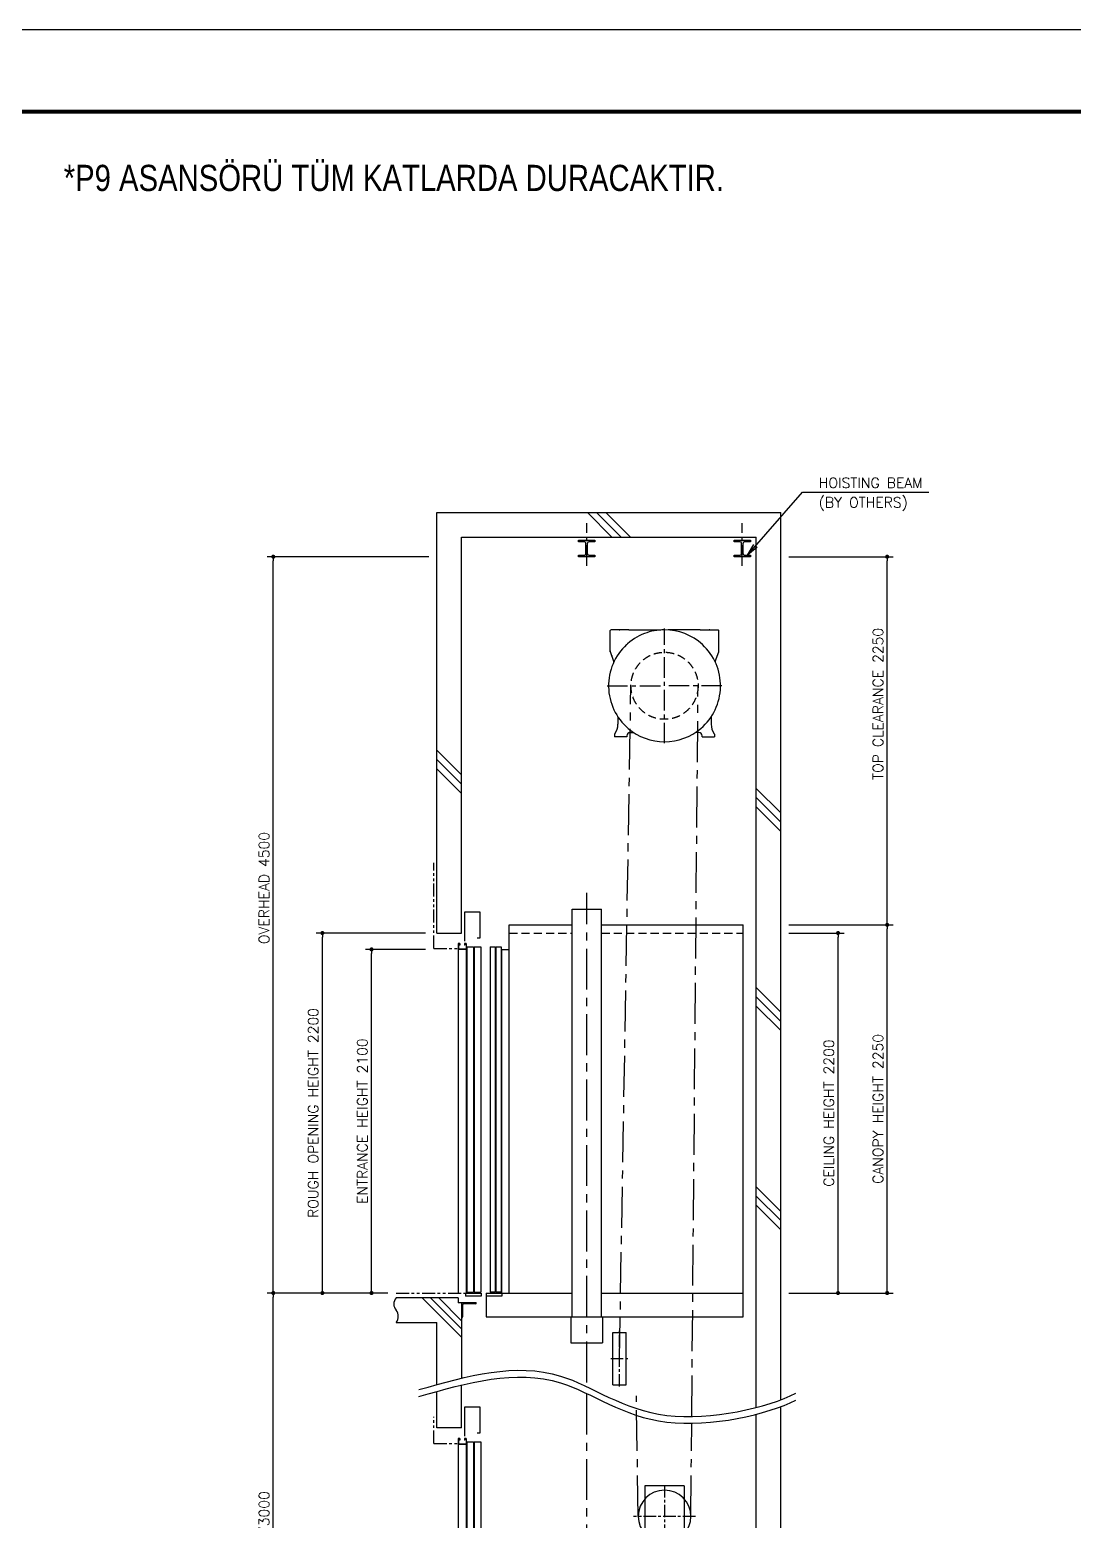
# Model space of a CAD drawing. Header units: millimetres. Extents: x -106996 to 276536, y -21995 to 37993.
# Drawn here: x 29253 to 35626, y -9108 to 0 of the extents above; entities that cross this region are included whole.
import ezdxf

# ---------------------------------------------------------------- set-up
doc = ezdxf.new("R2010")
doc.units = ezdxf.units.MM
doc.header["$LTSCALE"] = 100
for name, pattern in [('CENTERX2', [4, 2.5, -0.5, 0.5, -0.5]), ('DASHED', [0.75, 0.5, -0.25]), ('PHANTOM2', [31.75, 15.875, -3.175, 3.175, -3.175, 3.175, -3.175])]:
    doc.linetypes.add(name, pattern=pattern)
doc.layers.get('0').update_dxf_attribs({"color": 3})
for name, color, linetype in [('BUILDING', 3, 'Continuous'), ('CAR', 6, 'Continuous'), ('CENTER-LINE', 7, 'CENTERX2'), ('CWT', 1, 'Continuous'), ('DIM', 2, 'Continuous'), ('DOOR', 7, 'Continuous'), ('FRAME', 5, 'Continuous'), ('OTHERS', 4, 'Continuous'), ('TRACTION-MACHINE', 2, 'Continuous'), ('W-DASHED-LINE', 111, 'PHANTOM2')]:
    doc.layers.add(name, color=color, linetype=linetype)
doc.styles.add('MAHAL', font='arial.ttf', dxfattribs={"width": 0.8})
doc.styles.get("Standard").update_dxf_attribs({"font": 'romans.shx', "bigfont": 'bigfont.shx'})
doc.dimstyles.new('1-50IN', dxfattribs={"dimscale": 25, "dimtxt": 2.5, "dimasz": 1, "dimexe": 1.5, "dimexo": 2, "dimgap": 1, "dimtad": 3, "dimdsep": 46, "dimtxsty": 'Standard', "dimblk1": 'DOT', "dimblk2": 'DOT', "dimsah": 1, "dimcen": 0.09, "dimclrd": 256, "dimclre": 256, "dimclrt": 256, "dimadec": 0, "dimazin": 0, "dimtfac": 1, "dimtmove": 0, "dimatfit": 3, "dimldrblk": 'DOT', "dimfxl": 0, "dimtolj": 1, "dimtzin": 0, "dimarcsym": 0})
doc.dimstyles.new('1-50IN-ARROW', dxfattribs={"dimscale": 25, "dimtxt": 2.5, "dimasz": 3, "dimexe": 1.5, "dimexo": 2, "dimgap": 1, "dimtad": 3, "dimdsep": 46, "dimtxsty": 'Standard', "dimblk1": 'OPEN', "dimblk2": 'OPEN', "dimsah": 1, "dimcen": 0.09, "dimclrd": 256, "dimclre": 256, "dimclrt": 256, "dimadec": 0, "dimazin": 0, "dimtfac": 1, "dimtmove": 0, "dimatfit": 3, "dimldrblk": 'OPEN', "dimfxl": 0, "dimtolj": 1, "dimtzin": 0, "dimarcsym": 0})

# ---------------------------------------------------------------- blocks, each defined once
blk = doc.blocks.new('SWALL2')
at = {"layer": 'BUILDING'}
for p, q in [((130, 150), (-250, 150)), ((-89.6, 150), (150, -89.6)), ((-39.6, 150), (150, -39.6)), ((10.4, 150), (150, 10.4)), ((130, 150), (130, 120)), ((150, 120), (130, 120)), ((150, 120), (150, -340.5)), ((240, 120), (150, 120)), ((150, 120), (150, 30)), ((156, 105.5), (156, 34)), ((236, 114), (164.5, 114)), ((240, 120), (240, 118)), ((-250, 0), (0, 0)), ((0, -379.6), (0, 0)), ((150, 30), (152, 30)), ((0, -645), (0, -421.2)), ((150, -645), (150, -382.2)), ((150, -645), (0, -645))]:
    blk.add_line(p, q, dxfattribs=at)
for centre, radius, start, end in [((-205.3, 112.5), 58.3, 139.98603, 220.01397), ((164.5, 105.5), 8.5, 90, 180), ((236, 118), 4, 270, 0), ((-294.7, 37.5), 58.3, 319.98603, 40.01397), ((152, 34), 4, 270, 0)]:
    blk.add_arc(centre, radius, start, end, dxfattribs=at)
blk = doc.blocks.new('SDOOR_HH2100W')
at = {"layer": 'DOOR', "ltscale": 170}
for p, q in [((-7, 2328), (-102, 2328)), ((-102, 2328), (-102, 2150)), ((-7, 2170), (-7, 2328)), ((-24, 2170), (-7, 2170)), ((-96, 0), (-96, -20)), ((0, 0), (0, -20)), ((0, -20), (-96, -20))]:
    blk.add_line(p, q, dxfattribs=at)
at = {"layer": 'DOOR'}
for p, q in [((-87, 2115), (-87, 5)), ((-87, 2115), (-47, 2115)), ((-47, 2115), (-47, 5)), ((-43, 2115), (-43, 5)), ((-43, 2115), (-3, 2115)), ((-3, 2115), (-3, 5)), ((-96, 0), (0, 0)), ((-87, 5), (-47, 5)), ((-43, 5), (-3, 5))]:
    blk.add_line(p, q, dxfattribs=at)
at = {"layer": 'OTHERS', "ltscale": 60}
for p, q in [((-141, 2135), (-141, 0)), ((-139.4, 2133.4), (-139.4, 2101.6)), ((-132.6, 2133.4), (-132.6, 2125)), ((-131, 2125), (-132.6, 2125)), ((-131, 2135), (-131, 2125)), ((-101, 2135), (-101, 2125)), ((-99.4, 2125), (-101, 2125))]:
    blk.add_line(p, q, dxfattribs=at)
at = {"layer": 'OTHERS', "ltscale": 150}
for p, q in [((-131, 2135), (-141, 2135)), ((-91, 2100), (-141, 2100)), ((-132.6, 2133.4), (-139.4, 2133.4)), ((-92.6, 2101.6), (-139.4, 2101.6))]:
    blk.add_line(p, q, dxfattribs=at)
at = {"layer": 'OTHERS', "ltscale": 25}
for p, q in [((-91, 2135), (-101, 2135)), ((-99.4, 2133.4), (-99.4, 2125)), ((-92.6, 2133.4), (-99.4, 2133.4)), ((-92.6, 2133.4), (-92.6, 2101.6)), ((-91, 2135), (-91, 0))]:
    blk.add_line(p, q, dxfattribs=at)
blk = doc.blocks.new('SDOOR2_HH2100W')
at = {"layer": 'CAR'}
for p, q in [((96, 2100), (141, 2100)), ((96, 0), (96, 2100)), ((0, -20), (0, -145))]:
    blk.add_line(p, q, dxfattribs=at)
at = {"layer": 'CAR', "ltscale": 170}
for p, q in [((0, 0), (0, -20)), ((96, 0), (96, -20)), ((96, -20), (0, -20))]:
    blk.add_line(p, q, dxfattribs=at)
at = {"layer": 'DOOR'}
for p, q in [((24, 2115), (24, 5)), ((24, 2115), (56, 2115)), ((56, 2115), (56, 5)), ((60, 2115), (60, 5)), ((60, 2115), (92, 2115)), ((92, 2115), (92, 5)), ((56, 5), (24, 5)), ((92, 5), (60, 5))]:
    blk.add_line(p, q, dxfattribs=at)
blk = doc.blocks.new('WAVE')
at = {"layer": 'BUILDING'}
for points in [[(-109.4, 10.7), (184.3, 94.6), (688.2, 238.6), (1305.4, -259.3), (2009, -99.4), (2175.6, -11.3)], [(-109.4, -30.9), (184.3, 53), (688.2, 197), (1305.4, -300.9), (2009, -141), (2175.6, -52.9)]]:
    blk.add_open_spline(points, degree=3, knots=[0, 0, 0, 0, 172.429057, 295.895167, 418.224694, 418.224694, 418.224694, 418.224694], dxfattribs=at)
blk = doc.blocks.new('SCWT')
at = {"layer": 'CENTER-LINE'}
blk.add_line((-161, 2325), (-171.7, 3061.3), dxfattribs=at)
at = {"layer": 'CENTER-LINE', "ltscale": 0.3}
for p, q in [((0, 2515.2), (0, 2134.8)), ((186, 2325), (-190.6, 2325)), ((188.3, 2325), (-188.3, 2325))]:
    blk.add_line(p, q, dxfattribs=at)
at = {"layer": 'CWT'}
for p, q in [((-120, 2511), (-120, 1993)), ((120, 2511), (-120, 2511)), ((120, 2511), (120, 1993)), ((-325, 2145), (-325, 125)), ((-325, 2145), (-120, 2145)), ((120, 2145), (325, 2145)), ((325, 2145), (325, 125)), ((120, 1993), (-120, 1993)), ((-325, 125), (-25, 125)), ((-125, 125), (0, 125)), ((-115, 125), (-115, 0)), ((125, 125), (0, 125)), ((325, 125), (25, 125)), ((115, 125), (115, 0)), ((-115, 0), (115, 0))]:
    blk.add_line(p, q, dxfattribs=at)
blk.add_ellipse((0, 2325), major_axis=(161, 0), ratio=0.993892, start_param=-1.570796, end_param=4.712389, dxfattribs=at)
blk = doc.blocks.new('STR')
at = {"layer": 'CENTER-LINE', "ltscale": 0.5}
for p, q in [((0, -350.5), (0, 350.5)), ((-350.5, 0), (0, 0)), ((350.5, 0), (0, 0))]:
    blk.add_line(p, q, dxfattribs=at)
at = {"layer": 'TRACTION-MACHINE'}
for p, q in [((-332, 213.5), (-332, 337)), ((-218, 342), (-327, 342)), ((-218, 342), (-22.1, 342)), ((218, 342), (22.1, 342)), ((218, 342), (327, 342)), ((332, 213.5), (332, 337)), ((-309.7, 148.6), (-330.8, 206.6)), ((309.7, 148.6), (330.8, 206.6)), ((-285, -190.5), (-285, -235)), ((285, -190.5), (285, -235)), ((-305, -296), (-305, -311)), ((-230, -311), (-305, -311)), ((-230, -305), (-230, -311)), ((-210, -285), (-189, -285)), ((210, -285), (189, -285)), ((230, -311), (230, -305)), ((230, -311), (305, -311)), ((305, -296), (305, -311))]:
    blk.add_line(p, q, dxfattribs=at)
at = {"layer": 'TRACTION-MACHINE', "linetype": 'DASHED'}
blk.add_circle((0, 0), 205, dxfattribs=at)
at = {"layer": 'TRACTION-MACHINE'}
for centre, radius, start, end in [((-327, 337), 5, 90, 180), ((0, 0), 342, 111.02796, 134.21313), ((0, 0), 342, 90, 111.02796), ((0, 0), 342, 47.37217, 90), ((327, 337), 5, 0, 90), ((0, 0), 342, 132.62783, 229.5778), ((-312, 213.5), 20, 180, 200), ((0, 0), 342, 310.4222, 47.37217), ((312, 213.5), 20, 340, 0), ((-314.4, 146.9), 5, 334.95348, 20), ((314.4, 146.9), 5, 160, 205.04652), ((-385, -234.4), 100, 324.04943, 0), ((-290, -190.5), 5, 0, 33.30756), ((0, 0), 342, 229.5778, 270), ((0, 0), 342, 270, 310.4222), ((290, -190.5), 5, 146.69244, 180), ((385, -234.4), 100, 180, 215.95057), ((-300, -296), 5, 144.04943, 180), ((-210, -305), 20, 90, 180), ((210, -305), 20, 0, 90), ((300, -296), 5, 0, 35.95057)]:
    blk.add_arc(centre, radius, start, end, dxfattribs=at)
for p in [(-275, 342), (275, 342), (-332, 210), (-322, 182.5)]:
    blk.add_point(p, dxfattribs=at)
blk = doc.blocks.new('SRS')
at = {"layer": 'CENTER-LINE', "ltscale": 0.3}
for p, q in [((0, -170), (0, 170)), ((-53.5, 0), (53.5, 0))]:
    blk.add_line(p, q, dxfattribs=at)
at = {"layer": 'OTHERS'}
for p, q in [((-41.5, 160), (41.5, 160)), ((-41.5, -160), (-41.5, 160)), ((41.5, -160), (41.5, 160)), ((-41.5, -160), (41.5, -160))]:
    blk.add_line(p, q, dxfattribs=at)
blk = doc.blocks.new('SHB1')
at = {"layer": 'CENTER-LINE', "ltscale": 0.5}
blk.add_line((0, -55), (0, 204), dxfattribs=at)
at = {"layer": 'OTHERS'}
for p, q in [((-50, 100), (50, 100)), ((-50, 90), (-50, 100)), ((50, 100), (50, 90)), ((-12, 90), (-50, 90)), ((-50, 10), (-12, 10)), ((-50, 0), (-50, 10)), ((50, 0), (-50, 0)), ((-5, 17), (-5, 83)), ((5, 17), (5, 83)), ((50, 90), (12, 90)), ((12, 10), (50, 10)), ((50, 10), (50, 0))]:
    blk.add_line(p, q, dxfattribs=at)
for centre, start, end in [((-12, 83), 0, 90), ((-12, 17), 270, 0), ((12, 83), 90, 180), ((12, 17), 180, 270)]:
    blk.add_arc(centre, 7, start, end, dxfattribs=at)
blk = doc.blocks.new('_OPEN')
at = {"color": 0, "linetype": 'ByBlock'}
for p, q in [((-1, 0.17), (0, 0)), ((0, 0), (-1, -0.17)), ((0, 0), (-1, 0))]:
    blk.add_line(p, q, dxfattribs=at)
blk = doc.blocks.new('_DOT')
at = {"color": 0, "linetype": 'ByBlock'}
blk.add_line((-0.5, 0), (-1, 0), dxfattribs=at)
at = {"color": 0, "linetype": 'ByBlock', "const_width": 0.5}
blk.add_lwpolyline([(-0.25, 0, 1), (0.25, 0, 1)], format="xyb", close=True, dxfattribs=at)
blk = doc.blocks.new('*D259')
at = {"layer": 'DEFPOINTS', "color": 0, "transparency": 16777216}
for p in [(30740, -7720), (31490, -7720), (31490, -10745)]:
    blk.add_point(p, dxfattribs=at)
at = {"layer": 'DIM', "lineweight": -2, "transparency": 16777216}
for p, q in [((31440, -7720), (30702.5, -7720)), ((30740, -10720), (30740, -7745)), ((31440, -10745), (30702.5, -10745))]:
    blk.add_line(p, q, dxfattribs=at)
at = {"layer": 'DIM', "lineweight": -2, "transparency": 16777216, "xscale": 25, "yscale": 25, "zscale": 25}
for p, rotation in [((30740, -7720), 90), ((30740, -10745), 270)]:
    blk.add_blockref('_DOT', p, dxfattribs=dict(at, rotation=rotation))
at = {"layer": 'DIM', "transparency": 16777216, "insert": (30683.8, -9232.5), "char_height": 62.5, "attachment_point": 5, "rotation": 90}
blk.add_mtext('\\A1;TRAVEL 73000', dxfattribs=at)
blk = doc.blocks.new('*D260')
at = {"layer": 'DEFPOINTS', "color": 0, "transparency": 16777216}
for p in [(31340, -5620), (31720, -5620), (31490, -7720)]:
    blk.add_point(p, dxfattribs=at)
at = {"layer": 'DIM', "lineweight": -2, "transparency": 16777216}
for p, q in [((31670, -5620), (31302.5, -5620)), ((31340, -7695), (31340, -5645)), ((31440, -7720), (31302.5, -7720))]:
    blk.add_line(p, q, dxfattribs=at)
at = {"layer": 'DIM', "lineweight": -2, "transparency": 16777216, "xscale": 25, "yscale": 25, "zscale": 25}
for p, rotation in [((31340, -5620), 90), ((31340, -7720), 270)]:
    blk.add_blockref('_DOT', p, dxfattribs=dict(at, rotation=rotation))
at = {"layer": 'DIM', "transparency": 16777216, "insert": (31283.8, -6670), "char_height": 62.5, "attachment_point": 5, "rotation": 90}
blk.add_mtext('\\A1;ENTRANCE HEIGHT 2100', dxfattribs=at)
blk = doc.blocks.new('*D261')
at = {"layer": 'DEFPOINTS', "color": 0, "transparency": 16777216}
for p in [(31040, -5520), (31720, -5520), (31490, -7720)]:
    blk.add_point(p, dxfattribs=at)
at = {"layer": 'DIM', "lineweight": -2, "transparency": 16777216}
for p, q in [((31670, -5520), (31002.5, -5520)), ((31040, -7695), (31040, -5545)), ((31440, -7720), (31002.5, -7720))]:
    blk.add_line(p, q, dxfattribs=at)
at = {"layer": 'DIM', "lineweight": -2, "transparency": 16777216, "xscale": 25, "yscale": 25, "zscale": 25}
for p, rotation in [((31040, -5520), 90), ((31040, -7720), 270)]:
    blk.add_blockref('_DOT', p, dxfattribs=dict(at, rotation=rotation))
at = {"layer": 'DIM', "transparency": 16777216, "insert": (30983.8, -6620), "char_height": 62.5, "attachment_point": 5, "rotation": 90}
blk.add_mtext('\\A1;ROUGH OPENING HEIGHT 2200', dxfattribs=at)
blk = doc.blocks.new('*D262')
at = {"layer": 'DEFPOINTS', "color": 0, "transparency": 16777216}
for p in [(30740, -3220), (31740, -3220), (31490, -7720)]:
    blk.add_point(p, dxfattribs=at)
at = {"layer": 'DIM', "lineweight": -2, "transparency": 16777216}
for p, q in [((31690, -3220), (30702.5, -3220)), ((30740, -7695), (30740, -3245)), ((31440, -7720), (30702.5, -7720))]:
    blk.add_line(p, q, dxfattribs=at)
at = {"layer": 'DIM', "lineweight": -2, "transparency": 16777216, "xscale": 25, "yscale": 25, "zscale": 25}
for p, rotation in [((30740, -3220), 90), ((30740, -7720), 270)]:
    blk.add_blockref('_DOT', p, dxfattribs=dict(at, rotation=rotation))
at = {"layer": 'DIM', "transparency": 16777216, "insert": (30683.8, -5245), "char_height": 62.5, "attachment_point": 5, "rotation": 90}
blk.add_mtext('\\A1;OVERHEAD 4500', dxfattribs=at)
blk = doc.blocks.new('*D263')
at = {"layer": 'DEFPOINTS', "color": 0, "transparency": 16777216}
for p in [(33840, -5520), (34190, -5520), (33840, -7720)]:
    blk.add_point(p, dxfattribs=at)
at = {"layer": 'DIM', "lineweight": -2, "transparency": 16777216}
for p, q in [((33890, -5520), (34227.5, -5520)), ((34190, -7695), (34190, -5545)), ((33890, -7720), (34227.5, -7720))]:
    blk.add_line(p, q, dxfattribs=at)
at = {"layer": 'DIM', "lineweight": -2, "transparency": 16777216, "xscale": 25, "yscale": 25, "zscale": 25}
for p, rotation in [((34190, -5520), 90), ((34190, -7720), 270)]:
    blk.add_blockref('_DOT', p, dxfattribs=dict(at, rotation=rotation))
at = {"layer": 'DIM', "transparency": 16777216, "insert": (34133.8, -6620), "char_height": 62.5, "attachment_point": 5, "rotation": 90}
blk.add_mtext('\\A1;CEILING HEIGHT 2200', dxfattribs=at)
blk = doc.blocks.new('*D264')
at = {"layer": 'DEFPOINTS', "color": 0, "transparency": 16777216}
for p in [(33840, -5470), (34490, -5470), (33840, -7720)]:
    blk.add_point(p, dxfattribs=at)
at = {"layer": 'DIM', "lineweight": -2, "transparency": 16777216}
for p, q in [((33890, -5470), (34527.5, -5470)), ((34490, -7695), (34490, -5495)), ((33890, -7720), (34527.5, -7720))]:
    blk.add_line(p, q, dxfattribs=at)
at = {"layer": 'DIM', "lineweight": -2, "transparency": 16777216, "xscale": 25, "yscale": 25, "zscale": 25}
for p, rotation in [((34490, -5470), 90), ((34490, -7720), 270)]:
    blk.add_blockref('_DOT', p, dxfattribs=dict(at, rotation=rotation))
at = {"layer": 'DIM', "transparency": 16777216, "insert": (34433.8, -6595), "char_height": 62.5, "attachment_point": 5, "rotation": 90}
blk.add_mtext('\\A1;CANOPY HEIGHT 2250', dxfattribs=at)
blk = doc.blocks.new('*D265')
at = {"layer": 'DEFPOINTS', "color": 0, "transparency": 16777216}
for p in [(33840, -3220), (34490, -3220), (33840, -5470)]:
    blk.add_point(p, dxfattribs=at)
at = {"layer": 'DIM', "lineweight": -2, "transparency": 16777216}
for p, q in [((33890, -3220), (34527.5, -3220)), ((34490, -5445), (34490, -3245)), ((33890, -5470), (34527.5, -5470))]:
    blk.add_line(p, q, dxfattribs=at)
at = {"layer": 'DIM', "lineweight": -2, "transparency": 16777216, "xscale": 25, "yscale": 25, "zscale": 25}
for p, rotation in [((34490, -3220), 90), ((34490, -5470), 270)]:
    blk.add_blockref('_DOT', p, dxfattribs=dict(at, rotation=rotation))
at = {"layer": 'DIM', "transparency": 16777216, "insert": (34433.8, -4120), "char_height": 62.5, "attachment_point": 5, "rotation": 90}
blk.add_mtext('\\A1;TOP CLEARANCE 2250', dxfattribs=at)
blk = doc.blocks.new('SHB2')
at = {"layer": 'CENTER-LINE', "ltscale": 0.5}
blk.add_line((0, -55), (0, 204), dxfattribs=at)
at = {"layer": 'OTHERS'}
for p, q in [((-50, 100), (50, 100)), ((-50, 90), (-50, 100)), ((50, 100), (50, 90)), ((-12, 90), (-50, 90)), ((-50, 10), (-12, 10)), ((-50, 0), (-50, 10)), ((50, 0), (-50, 0)), ((-5, 17), (-5, 83)), ((5, 17), (5, 83)), ((50, 90), (12, 90)), ((12, 10), (50, 10)), ((50, 10), (50, 0))]:
    blk.add_line(p, q, dxfattribs=at)
for centre, start, end in [((-12, 83), 0, 90), ((-12, 17), 270, 0), ((12, 83), 90, 180), ((12, 17), 180, 270)]:
    blk.add_arc(centre, 7, start, end, dxfattribs=at)
at = {"layer": 'DIM', "char_height": 62.5, "attachment_point": 4}
for s, insert in [('HOISTING BEAM', (467.2, 451.2)), ('(BY OTHERS)', (467.2, 321.5))]:
    blk.add_mtext(s, dxfattribs=dict(at, insert=insert))
at = {"layer": 'DIM', "annotation_type": 0, "has_hookline": 1, "hookline_direction": 0, "text_width": 671.4}
blk.add_leader([(31, 10), (367.2, 394.9), (442.2, 394.9)], dimstyle='1-50IN-ARROW', dxfattribs=at)

msp = doc.modelspace()

# ---------------------------------------------------------------- linework, layer by layer
at = {"layer": 'BUILDING'}
for p, q in [((31740.000004, -5519.9999906), (31740.000004, -2949.9999906)), ((31740.000004, -2949.9999906), (33840.000004, -2949.9999906)), ((32808.430004, -3099.9999906), (32658.430004, -2949.9999906)), ((32865.000004, -3099.9999906), (32715.000004, -2949.9999906)), ((32921.570004, -3099.9999906), (32771.570004, -2949.9999906)), ((33840.000004, -8372.7799906), (33840.000004, -2949.9999906)), ((31890.000004, -5519.9999906), (31890.000004, -3099.9999906)), ((31890.000004, -3099.9999906), (33690.000004, -3099.9999906)), ((33690.000004, -8419.9399906), (33690.000004, -3099.9999906)), ((31740.000004, -4403.4299906), (31890.000004, -4553.4299906)), ((31740.000004, -4459.9999906), (31890.000004, -4609.9999906)), ((31740.000004, -4516.5699906), (31890.000004, -4666.5699906)), ((33690.000004, -4635.9149906), (33840.000004, -4785.9149906)), ((33690.000004, -4692.4849906), (33840.000004, -4842.4849906)), ((33690.000004, -4749.0549906), (33840.000004, -4899.0549906)), ((31740.000004, -5519.9999906), (31890.000004, -5519.9999906)), ((33690.000004, -5853.3999906), (33840.000004, -6003.3999906)), ((33690.000004, -5909.9699906), (33840.000004, -6059.9699906)), ((33690.000004, -5966.5399906), (33840.000004, -6116.5399906)), ((33690.000004, -7070.8849906), (33840.000004, -7220.8849906)), ((33690.000004, -7127.4549906), (33840.000004, -7277.4549906)), ((33690.000004, -7184.0249906), (33840.000004, -7334.0249906)), ((33690.000004, -12494.9999906), (33690.000004, -8461.5499906)), ((33840.000004, -12644.9999906), (33840.000004, -8414.3899906))]:
    msp.add_line(p, q, dxfattribs=at)
at = {"layer": 'CAR'}
for p, q in [((32565.000004, -7864.9999906), (32565.000004, -5374.9999906)), ((32565.000004, -5374.9999906), (32745.000004, -5374.9999906)), ((32745.000004, -7864.9999906), (32745.000004, -5374.9999906)), ((32181.000004, -5469.9999906), (32565.000004, -5469.9999906)), ((32181.000004, -7719.9999906), (32181.000004, -5469.9999906)), ((32745.000004, -5469.9999906), (33611.000004, -5469.9999906)), ((33611.000004, -7864.9999906), (33611.000004, -5469.9999906)), ((32040.000004, -7719.9999906), (32565.000004, -7719.9999906)), ((32745.000004, -7719.9999906), (33611.000004, -7719.9999906)), ((32040.000004, -7864.9999906), (33611.000004, -7864.9999906)), ((32558.500004, -7864.9999906), (32558.500004, -8024.9999906)), ((32751.500004, -7864.9999906), (32751.500004, -8024.9999906)), ((32558.500004, -8024.9999906), (32751.500004, -8024.9999906))]:
    msp.add_line(p, q, dxfattribs=at)
at = {"layer": 'CAR', "linetype": 'DASHED'}
for p, q in [((32181.000004, -5519.9999906), (32565.000004, -5519.9999906)), ((32745.000004, -5519.9999906), (33611.000004, -5519.9999906))]:
    msp.add_line(p, q, dxfattribs=at)
at = {"layer": 'CENTER-LINE'}
for p, q in [((32855.000004, -8120.9999906), (32925.000004, -4008.9999906)), ((33296.2707293, -8474.9199906), (33335.000004, -4008.9999906)), ((32655.000004, -8265.9799906), (32655.000004, -5274.9999906)), ((32655.000004, -12584.9999906), (32655.000004, -8307.5899906)), ((33290.980004, -9084.9999906), (33295.9098798, -8516.5299906))]:
    msp.add_line(p, q, dxfattribs=at)
at = {"layer": 'DEFPOINTS'}
msp.add_lwpolyline([(21000.000004, -14999.9999906), (42000.000004, -14999.9999906), (42000.000004, 0.0000094), (21000.000004, 0.0000094)], close=True, dxfattribs=at)
at = {"layer": 'FRAME', "const_width": 25}
msp.add_lwpolyline([(21500.000004, -14499.9999906), (41500.000004, -14499.9999906), (41500.000004, -499.9999906), (21500.000004, -499.9999906)], close=True, dxfattribs=at)
at = {"layer": 'W-DASHED-LINE', "ltscale": 0.05}
for p, q in [((31720.000004, -5614.9999906), (31720.000004, -5091.7499906)), ((31720.000004, -5614.9999906), (31869.000004, -5614.9999906)), ((31490.000004, -7719.9999906), (31914.000004, -7719.9999906)), ((31720.000004, -8639.9999906), (31720.000004, -8475.9999906)), ((31720.000004, -8639.9999906), (31869.000004, -8639.9999906))]:
    msp.add_line(p, q, dxfattribs=at)

# ---------------------------------------------------------------- block references
at = {"layer": 'BUILDING'}
msp.add_blockref('SWALL2', (31740.000004, -7899.9999906), dxfattribs=at)
at = {"layer": 'BUILDING', "xscale": 1.00719424460432}
msp.add_blockref('WAVE', (31740.000004, -8321.1599906), dxfattribs=at)
at = {"layer": 'CWT'}
msp.add_blockref('SCWT', (33130.000004, -11409.9999906), dxfattribs=at)
at = {"layer": 'DOOR'}
for name, p in [('SDOOR_HH2100W', (32010.000004, -7719.9999906)), ('SDOOR2_HH2100W', (32040.000004, -7719.9999906)), ('SDOOR_HH2100W', (32010.000004, -10744.9999906))]:
    msp.add_blockref(name, p, dxfattribs=at)
at = {"layer": 'OTHERS'}
for name, p in [('SHB2', (33605.000004, -3219.9999906)), ('SHB1', (32655.000004, -3219.9999906)), ('SRS', (32855.000004, -8120.9999906))]:
    msp.add_blockref(name, p, dxfattribs=at)
at = {"layer": 'TRACTION-MACHINE'}
msp.add_blockref('STR', (33130.000004, -4008.9999906), dxfattribs=at)

# ---------------------------------------------------------------- texts
at = {"color": 2, "insert": (29459.772049, -825.1855359), "char_height": 160, "width": 13982.845205, "attachment_point": 1, "style": 'MAHAL'}
msp.add_mtext('*P9 ASANSÖRÜ TÜM KATLARDA DURACAKTIR.', dxfattribs=at)

# ---------------------------------------------------------------- dimensions: what is measured, and where the dimension line sits
at = {"layer": 'DIM'}
for base, p1, p2, text, picture, middle in [((30740.000004, -3219.9999906), (31490.000004, -7719.9999906), (31740.000004, -3219.9999906), 'OVERHEAD <>', '*D262', (30740.000004, -5244.9999906)), ((34490.000004, -3219.9999906), (33840.000004, -5469.9999906), (33840.000004, -3219.9999906), 'TOP CLEARANCE <>', '*D265', (34490.000004, -4119.9999906)), ((34490.000004, -5469.9999906), (33840.000004, -7719.9999906), (33840.000004, -5469.9999906), 'CANOPY HEIGHT <>', '*D264', (34490.000004, -6594.9999906)), ((31040.000004, -5519.9999906), (31490.000004, -7719.9999906), (31720.000004, -5519.9999906), 'ROUGH OPENING HEIGHT <>', '*D261', (31040.000004, -6619.9999906)), ((34190.000004, -5519.9999906), (33840.000004, -7719.9999906), (33840.000004, -5519.9999906), 'CEILING HEIGHT <>', '*D263', (34190.000004, -6619.9999906)), ((31340.000004, -5619.9999906), (31490.000004, -7719.9999906), (31720.000004, -5619.9999906), 'ENTRANCE HEIGHT <>', '*D260', (31340.000004, -6669.9999906)), ((30740.000004, -7719.9999906), (31490.000004, -10744.9999906), (31490.000004, -7719.9999906), 'TRAVEL 73000', '*D259', (30740.000004, -9232.4999906))]:
    dim = msp.add_linear_dim(base=base, p1=p1, p2=p2, angle=90, text=text, dimstyle='1-50IN', override={"dimpost": '\\X'}, dxfattribs=at)
    dim.commit()
    dim.dimension.update_dxf_attribs({"geometry": picture, "text_midpoint": middle, "dimtype": 160})

doc.saveas('drawing.dxf')
